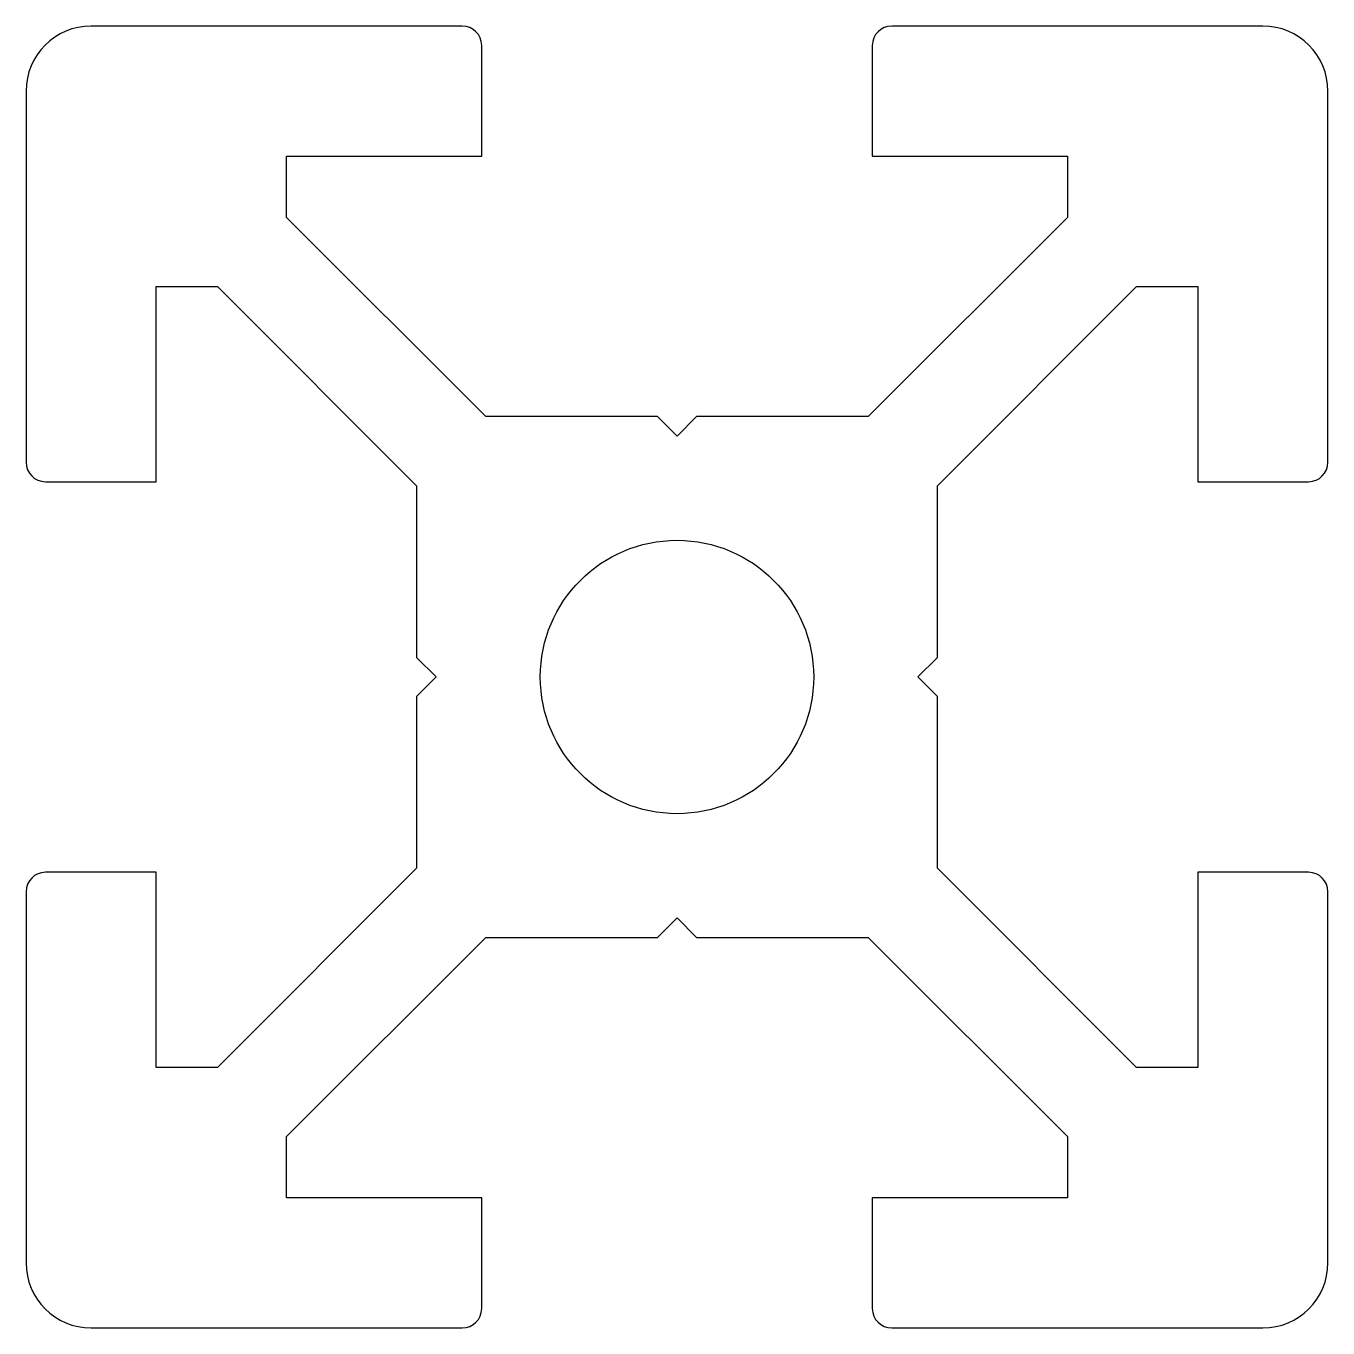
# Model space of a CAD drawing. Header units: millimetres. Extents: x -10 to 10, y -10 to 10.
import ezdxf

# ---------------------------------------------------------------- set-up
doc = ezdxf.new("R2010")
doc.units = ezdxf.units.MM
doc.layers.add('8', color=7, linetype='CONTINUOUS')

msp = doc.modelspace()

# ---------------------------------------------------------------- linework, layer by layer
at = {"layer": '8', "color": 6}
for p, q in [((-3.3, 10), (-9, 10)), ((9, 10), (3.3, 10)), ((-3, 8), (-3, 9.7)), ((3, 9.7), (3, 8)), ((-10, 9), (-10, 3.3)), ((10, 3.3), (10, 9)), ((-6, 8), (-3, 8)), ((-6, 7.061), (-6, 8)), ((3, 8), (6, 8)), ((6, 8), (6, 7.061)), ((-2.939, 4), (-6, 7.061)), ((6, 7.061), (2.939, 4)), ((-8, 6), (-7.061, 6)), ((-8, 3), (-8, 6)), ((-7.061, 6), (-4, 2.939)), ((4, 2.939), (7.061, 6)), ((7.061, 6), (8, 6)), ((8, 6), (8, 3)), ((-0.3, 4), (-2.939, 4)), ((0, 3.7), (-0.3, 4)), ((0.3, 4), (0, 3.7)), ((2.939, 4), (0.3, 4)), ((-9.7, 3), (-8, 3)), ((-4, 2.939), (-4, 0.3)), ((4, 0.3), (4, 2.939)), ((8, 3), (9.7, 3)), ((-4, 0.3), (-3.7, 0)), ((3.7, 0), (4, 0.3)), ((4, -0.3), (3.7, 0)), ((-3.7, 0), (-4, -0.3)), ((-4, -0.3), (-4, -2.939)), ((4, -2.939), (4, -0.3)), ((-8, -3), (-9.7, -3)), ((-8, -6), (-8, -3)), ((-4, -2.939), (-7.061, -6)), ((7.061, -6), (4, -2.939)), ((8, -3), (8, -6)), ((9.7, -3), (8, -3)), ((-10, -3.3), (-10, -9)), ((10, -9), (10, -3.3)), ((-0.3, -4), (0, -3.7)), ((0, -3.7), (0.3, -4)), ((-6, -7.061), (-2.939, -4)), ((-2.939, -4), (-0.3, -4)), ((0.3, -4), (2.939, -4)), ((2.939, -4), (6, -7.061)), ((-7.061, -6), (-8, -6)), ((8, -6), (7.061, -6)), ((-6, -8), (-6, -7.061)), ((6, -7.061), (6, -8)), ((-3, -8), (-6, -8)), ((-3, -9.7), (-3, -8)), ((3, -8), (3, -9.7)), ((6, -8), (3, -8)), ((-9, -10), (-3.3, -10)), ((3.3, -10), (9, -10))]:
    msp.add_line(p, q, dxfattribs=at)
msp.add_circle((0, 0), 2.1, dxfattribs=at)
for centre, radius, start, end in [((-9, 9), 1, 90, 180), ((-3.3, 9.7), 0.3, 0, 90), ((3.3, 9.7), 0.3, 90, 180), ((9, 9), 1, 0, 90), ((-9.7, 3.3), 0.3, 180, 270), ((9.7, 3.3), 0.3, 270, 360), ((9.7, -3.3), 0.3, 0, 90), ((-9.7, -3.3), 0.3, 90, 180), ((-9, -9), 1, 180, 270), ((9, -9), 1, 270, 360), ((-3.3, -9.7), 0.3, 270, 360), ((3.3, -9.7), 0.3, 180, 270)]:
    msp.add_arc(centre, radius, start, end, dxfattribs=at)

doc.saveas('drawing.dxf')
